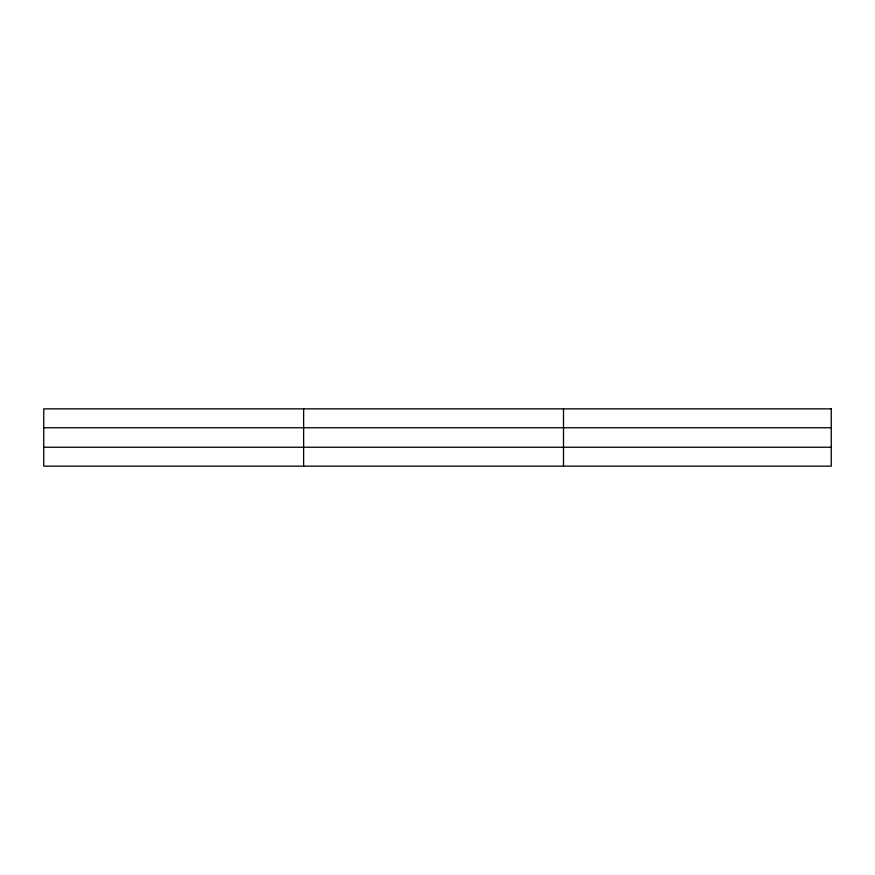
<?xml version="1.0" encoding="UTF-8"?>
<svg xmlns="http://www.w3.org/2000/svg" width="875" height="875" viewBox="0 0 875 875"><rect width="100%" height="100%" fill="white"/><g stroke="black" fill="none" stroke-linecap="round" stroke-linejoin="round"><path stroke-width="1.31" d="M303.625 408.855L303.625 466.145M563.5 408.855L563.5 466.145M43.75 427.755L831.25 427.755M43.75 447.245L831.25 447.245M831.25 408.855L831.25 466.145L43.75 466.145L43.75 408.855L831.25 408.855"/></g></svg>
